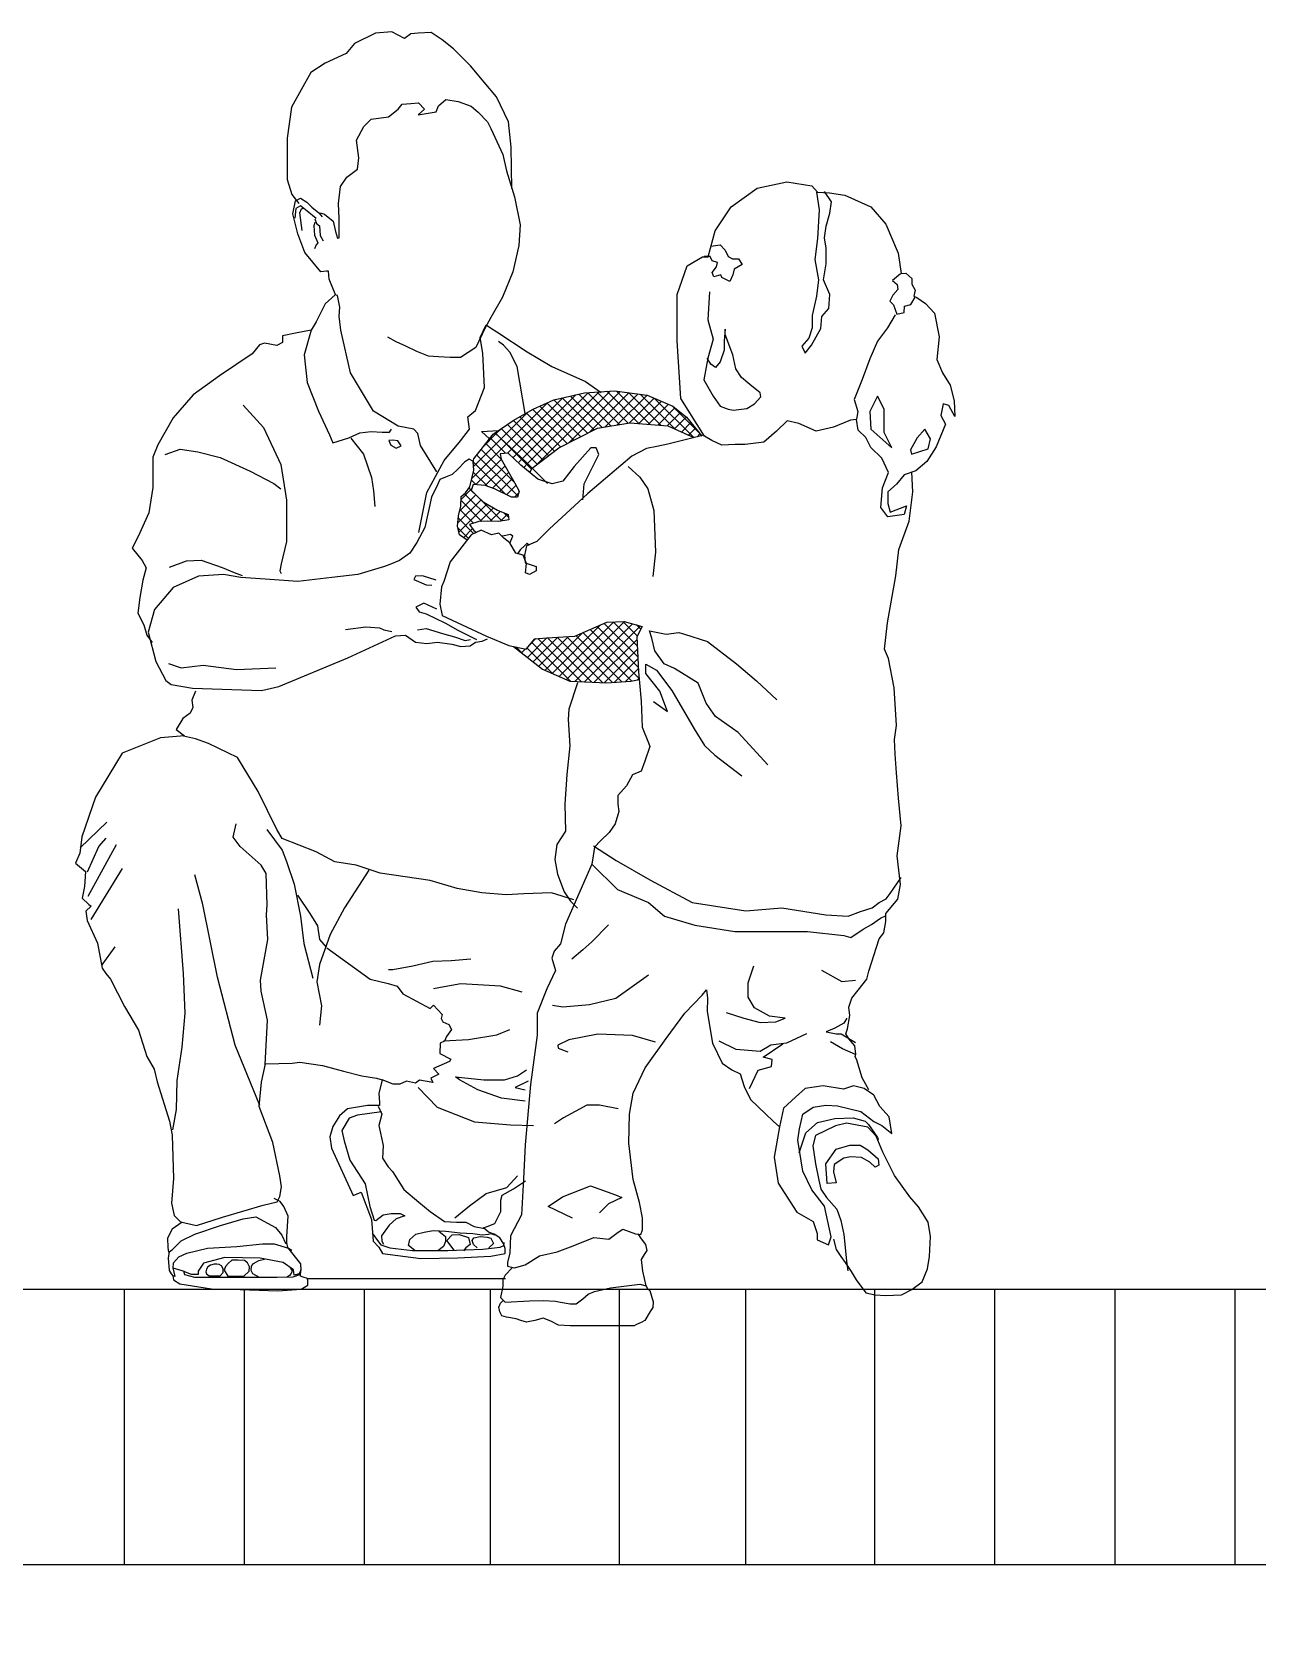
# Model space of a CAD drawing. Header units: millimetres. Extents: x 462666 to 1244237, y 2328025 to 3795663.
# Drawn here: x 1154283 to 1155346, y 2843471 to 2844852 of the extents above; entities that cross this region are included whole.
import ezdxf

# ---------------------------------------------------------------- set-up
doc = ezdxf.new("R2010")
doc.units = ezdxf.units.MM
doc.layers.add('MUR-POH', color=64, linetype='Continuous')
pattern_1 = [(45, (1151627.726, 2843575.6456), (-4.419417, 4.419417), []), (135, (1151627.726, 2843575.6456), (-4.419417, -4.419417), [])]

msp = doc.modelspace()

# ---------------------------------------------------------------- hatches: boundary and pattern name
at = {"layer": 'MUR-POH'}
h = msp.add_hatch(dxfattribs=at)
h.set_pattern_fill('ANSI37', color=252, scale=50, style=0)
h.set_pattern_definition(pattern_1)
h.paths.add_polyline_path([(1154839, 2844527.7), (1154816.8, 2844537.3), (1154788.4, 2844541), (1154762.6, 2844539.1), (1154736, 2844533.2), (1154717.9, 2844524.9), (1154700.6, 2844515.1), (1154684.8, 2844504.4), (1154712.1, 2844478.7), (1154717, 2844473.9), (1154740.2, 2844491.5), (1154773.9, 2844508.6), (1154801.8, 2844513.2), (1154834.8, 2844510.5), (1154857.3, 2844500.4), (1154863.7, 2844502), (1154861.1, 2844505.6), (1154850.8, 2844518.1)])
h = msp.add_hatch(dxfattribs=at)
h.set_pattern_fill('ANSI37', color=252, scale=50, style=0)
h.set_pattern_definition(pattern_1)
h.paths.add_polyline_path([(1154690.4, 2844481.8), (1154689.3, 2844486.4), (1154696.2, 2844487), (1154707.2, 2844476.6), (1154715.1, 2844470.2), (1154717, 2844473.9), (1154712.1, 2844478.7), (1154684.8, 2844504.4), (1154683.3, 2844503.4), (1154666.5, 2844481.9), (1154666, 2844479.6), (1154666.5, 2844472.1), (1154663.2, 2844457.6), (1154659.5, 2844452.5), (1154655.7, 2844449.2), (1154655.3, 2844440.8), (1154653.4, 2844432.4), (1154652.5, 2844423.5), (1154654.3, 2844416), (1154660.8, 2844411.4), (1154664.4, 2844416), (1154668.9, 2844418.2), (1154666.7, 2844419.9), (1154662.7, 2844425.1), (1154670.8, 2844427.5), (1154678.3, 2844428), (1154688.1, 2844427.5), (1154696.8, 2844429.2), (1154696.2, 2844433.8), (1154687, 2844437.3), (1154674.8, 2844444.8), (1154664.4, 2844454.6), (1154666.1, 2844459.8), (1154676.5, 2844458.7), (1154684.6, 2844455.8), (1154699.1, 2844448.8), (1154704.3, 2844448.8), (1154706, 2844454), (1154702, 2844461)])
h = msp.add_hatch(dxfattribs=at)
h.set_pattern_fill('ANSI37', color=252, scale=50, style=0)
h.set_pattern_definition(pattern_1)
h.paths.add_polyline_path([(1154808, 2844327.5), (1154812.5, 2844336.5), (1154796.8, 2844341), (1154781.8, 2844340.2), (1154754, 2844328.2), (1154730, 2844326.7), (1154719.5, 2844326), (1154712, 2844317), (1154700.9, 2844319.2), (1154726, 2844299.6), (1154749.9, 2844289.2), (1154781.9, 2844287.7), (1154802.7, 2844289.2), (1154809.9, 2844290.7), (1154809.4, 2844297.2)])

# ---------------------------------------------------------------- linework, layer by layer
at = {"layer": 'MUR-POH', "color": 252}
for p, q in [((1154325.3, 2844144.7), (1154348.6, 2844167)), ((1154356.6, 2844147.3), (1154331.9, 2844102.4)), ((1154341.6, 2844145.7), (1154347.9, 2844153)), ((1154331.6, 2844123.7), (1154341.6, 2844145.7)), ((1154522.3, 2843771.2), (1154693.9, 2843771.2))]:
    msp.add_line(p, q, dxfattribs=at)
for points in [[(1154699.6, 2844716.4), (1154699, 2844752.3), (1154696.7, 2844774.1), (1154686.1, 2844795.8), (1154675.5, 2844808.7), (1154663.7, 2844822.8), (1154649, 2844837.5), (1154639, 2844845.2), (1154629.6, 2844851.7), (1154618.4, 2844851.1), (1154611.9, 2844850.5), (1154606.6, 2844846.4), (1154595.4, 2844852.2), (1154581.3, 2844851.1), (1154563.1, 2844842.2), (1154556, 2844833.4), (1154537.8, 2844825.2), (1154525.4, 2844817), (1154508.4, 2844787), (1154504.8, 2844759.9), (1154504.8, 2844724.1), (1154508.9, 2844711.1), (1154514.8, 2844703.5)], [(1154533.3, 2844695.2), (1154537.1, 2844694.2), (1154544.6, 2844688), (1154546.7, 2844679.1), (1154548.4, 2844673.3), (1154549.8, 2844673.7), (1154549.8, 2844690.4), (1154549.4, 2844703.4), (1154551.1, 2844718.1), (1154556.6, 2844726.3), (1154565.8, 2844733.1), (1154566.8, 2844743), (1154565, 2844758.4), (1154571.3, 2844770.2), (1154577.7, 2844776.5), (1154592.5, 2844778.4), (1154601, 2844785.3), (1154604.4, 2844789.6), (1154611.9, 2844790.2), (1154618.6, 2844790.8), (1154623.8, 2844785.3), (1154618.3, 2844780.2), (1154633.8, 2844782.9), (1154635.9, 2844788), (1154642.4, 2844793.5), (1154652.9, 2844791.9), (1154664.2, 2844787.8), (1154670.4, 2844782.5), (1154678.3, 2844774.2), (1154681.4, 2844768.4), (1154691.8, 2844745.8), (1154694.8, 2844731.6), (1154701.7, 2844709.3), (1154706.8, 2844684.8), (1154705.6, 2844667.1), (1154700.5, 2844644.1), (1154691.4, 2844622.2), (1154681.3, 2844604.6), (1154676.5, 2844595.5), (1154668.4, 2844578.6), (1154654.9, 2844569.9), (1154646.1, 2844569.9), (1154636, 2844570.5), (1154627.2, 2844570.9), (1154617.1, 2844574.9), (1154607.6, 2844579.6), (1154599.2, 2844583.4), (1154592.1, 2844587.4)], [(1154963.7, 2844713.1), (1154966, 2844698), (1154964.5, 2844673), (1154962.2, 2844654.8), (1154965.3, 2844637.3), (1154963.7, 2844622.9), (1154959.9, 2844606.2), (1154959.9, 2844595.6), (1154956.9, 2844586.5), (1154950.8, 2844579.7), (1154953.9, 2844573.6), (1154959.2, 2844580.5), (1154967.5, 2844594.9), (1154968.3, 2844605.5), (1154974.4, 2844612.3), (1154975.1, 2844624.4), (1154969.8, 2844637.3), (1154972.1, 2844651), (1154972.1, 2844664.6), (1154970.6, 2844673.7), (1154972.1, 2844683.6), (1154975.1, 2844695), (1154976.6, 2844704.8), (1154970.6, 2844713.9)], [(1154547.1, 2844623.6), (1154541.3, 2844637.9), (1154540.6, 2844644.8), (1154539, 2844644.8), (1154534, 2844644), (1154520.1, 2844661), (1154514, 2844677.2), (1154509.7, 2844694.5), (1154512, 2844705.7), (1154516.3, 2844708), (1154521.7, 2844704.5), (1154526.3, 2844700.3), (1154532.1, 2844695.3), (1154535.2, 2844691.8)], [(1154529.8, 2844690.3), (1154522.1, 2844696.8), (1154516.3, 2844701.4), (1154512.4, 2844699.1), (1154511.3, 2844690.6)], [(1154517.8, 2844679.9), (1154515.9, 2844695.2), (1154517.2, 2844698.7), (1154518.9, 2844699.3)], [(1154528.9, 2844686.8), (1154527.8, 2844684.1), (1154528.6, 2844676), (1154531.3, 2844669.2), (1154530, 2844667.6), (1154528.6, 2844664.1)], [(1154528.9, 2844690.1), (1154530.2, 2844686), (1154532.7, 2844683.9), (1154533.5, 2844675.5), (1154535.9, 2844671.1)], [(1154872, 2844666.5), (1154880, 2844667.6), (1154884.3, 2844662.8), (1154887, 2844657.5), (1154890.7, 2844655.3), (1154896, 2844655.3), (1154899.2, 2844650.5), (1154892.3, 2844646.3), (1154891.2, 2844641.5), (1154888.6, 2844635.6), (1154881.6, 2844639.3), (1154880.6, 2844641.5), (1154874.7, 2844639.9), (1154873.1, 2844643.6), (1154876.8, 2844648.4), (1154877.9, 2844652.1), (1154873.1, 2844653.7), (1154871.5, 2844657.5), (1154866.2, 2844657.5)], [(1155036.3, 2844642.5), (1155029.4, 2844636.7), (1155033.6, 2844633), (1155034.2, 2844628.7), (1155029.9, 2844623.9), (1155027.2, 2844618.6), (1155030.4, 2844615.4), (1155033.1, 2844607.4), (1155039.5, 2844609), (1155040, 2844614.3), (1155045.4, 2844615.9), (1155049.1, 2844622.3)], [(1154634.5, 2844470.6), (1154620.3, 2844493.4), (1154618.1, 2844504), (1154614.6, 2844507.6), (1154601, 2844510.4), (1154579.7, 2844523.2), (1154559.8, 2844556.6), (1154551.2, 2844593.6), (1154549.8, 2844605.7), (1154550.5, 2844613.5), (1154548.4, 2844623.5), (1154546.3, 2844624.2), (1154537.7, 2844616.3), (1154529.9, 2844600.7), (1154525.6, 2844593.6), (1154512.1, 2844590.8), (1154500.7, 2844588.6), (1154500.7, 2844582.9), (1154495.8, 2844580.1), (1154485.1, 2844582.2), (1154480.8, 2844580.8), (1154474.4, 2844573), (1154446, 2844553.8), (1154423.2, 2844537.5), (1154406.1, 2844517.6), (1154392.6, 2844494.1), (1154388.3, 2844483.4), (1154388.3, 2844457.1), (1154384.8, 2844435.1), (1154375.5, 2844414.5), (1154370.5, 2844404.5), (1154379.1, 2844393.9), (1154382.6, 2844387.5), (1154379.8, 2844376.8), (1154377.1, 2844361.8), (1154375.3, 2844348.1), (1154380.6, 2844338.1), (1154383, 2844329.1), (1154387.7, 2844322.6)], [(1154870.8, 2844626.8), (1154869.4, 2844602.5), (1154874.1, 2844585.6), (1154869.4, 2844569.4), (1154866, 2844550.5), (1154874.1, 2844536.4), (1154880.2, 2844527.6), (1154887, 2844524.9), (1154891.7, 2844524.2), (1154903.2, 2844525.6), (1154909.9, 2844529.6), (1154915.3, 2844535.7), (1154914.7, 2844539.1), (1154905.9, 2844546.5), (1154898.5, 2844552.6), (1154893.7, 2844560), (1154891, 2844572.1), (1154884.3, 2844589.7), (1154884.3, 2844594.4), (1154883.6, 2844584.3), (1154883.6, 2844576.2), (1154880.2, 2844566.1), (1154876.2, 2844561.3), (1154872.1, 2844564), (1154868.7, 2844569.4)], [(1155031.7, 2844606.9), (1155025.1, 2844595.5), (1155016.5, 2844584), (1155009.8, 2844568.8), (1155003.1, 2844550.7), (1154996.4, 2844533.5), (1154999.3, 2844523), (1154998.3, 2844516.4)], [(1154525.6, 2844593.6), (1154519.5, 2844572.1), (1154522, 2844548.3), (1154532, 2844523.3), (1154541.4, 2844502.7), (1154544.5, 2844495.8), (1154558.3, 2844500.2), (1154567.7, 2844504.5), (1154577.7, 2844505.8), (1154587.1, 2844505.2), (1154593.4, 2844505.2), (1154595.2, 2844507.7)], [(1154672.2, 2844587.2), (1154677.2, 2844598.1), (1154681, 2844595.7), (1154686.5, 2844592.2), (1154712.9, 2844574.8), (1154734.3, 2844561.9), (1154763.4, 2844549.1), (1154777, 2844539.4)], [(1154618.8, 2844418), (1154625.9, 2844452.9), (1154640.9, 2844480.6), (1154655.1, 2844497.7), (1154662.9, 2844507.6), (1154661.5, 2844518.3), (1154667.9, 2844523.9), (1154675.7, 2844543.8), (1154674.3, 2844573.7), (1154672.2, 2844587.2)], [(1154711, 2844521.2), (1154704, 2844561.9), (1154697.8, 2844574.4), (1154692.3, 2844580.6), (1154688, 2844583.7)], [(1154660.9, 2844411.4), (1154654.3, 2844416), (1154652.5, 2844423.5), (1154653.4, 2844432.4), (1154655.3, 2844440.8), (1154655.7, 2844449.2), (1154659.5, 2844452.5), (1154663.2, 2844457.6), (1154666.5, 2844472.1), (1154666, 2844479.6), (1154666.5, 2844481.9), (1154683.3, 2844503.4), (1154700.6, 2844515.1), (1154717.9, 2844524.9), (1154736, 2844533.2), (1154762.6, 2844539.1), (1154788.4, 2844541), (1154816.8, 2844537.3), (1154839, 2844527.7), (1154850.8, 2844518.1), (1154861.1, 2844505.6), (1154864.1, 2844501.5)], [(1154466.6, 2844528.6), (1154484.3, 2844509.2), (1154499.3, 2844477), (1154504.1, 2844446.1), (1154504.1, 2844410.4), (1154499.7, 2844391), (1154498.4, 2844384.8), (1154499.7, 2844382.6)], [(1154680.2, 2844499.4), (1154673.3, 2844505.7), (1154688.1, 2844506.6)], [(1154715.1, 2844470.2), (1154717, 2844473.9), (1154740.2, 2844491.5), (1154773.9, 2844508.6), (1154801.8, 2844513.2), (1154834.8, 2844510.5), (1154857.3, 2844500.4)], [(1154559.9, 2844499.8), (1154571, 2844485.9), (1154577.8, 2844465.8), (1154579.7, 2844454.1), (1154580.9, 2844440.5)], [(1154866, 2844502.6), (1154834.8, 2844494.7), (1154825.3, 2844492.6), (1154816.3, 2844491), (1154803.6, 2844484.2), (1154765.5, 2844451.9), (1154750.2, 2844437.6), (1154732.2, 2844421.3), (1154721.1, 2844410.2), (1154712.1, 2844406.5), (1154710.5, 2844398.5), (1154711, 2844391.7), (1154720.5, 2844388.5), (1154720.5, 2844384.8), (1154714.7, 2844381.6), (1154711.5, 2844383.2), (1154712.1, 2844391.1), (1154709.4, 2844398.5), (1154703.1, 2844400.1), (1154697.8, 2844409.1), (1154692.5, 2844413.3), (1154688.3, 2844417.6), (1154681.9, 2844416), (1154672.9, 2844420.2), (1154664.4, 2844416), (1154646, 2844392.7), (1154640.7, 2844375.5), (1154638.5, 2844371), (1154637, 2844356), (1154639.2, 2844346.2), (1154656.5, 2844338), (1154677.5, 2844328.2), (1154697, 2844320), (1154712, 2844317), (1154719.5, 2844326), (1154730, 2844326.7), (1154754, 2844328.2), (1154781.8, 2844340.2), (1154796.8, 2844341), (1154812.5, 2844336.5), (1154808, 2844327.5), (1154809.4, 2844297.2), (1154811.5, 2844271.7), (1154812.6, 2844249.4), (1154817.9, 2844235.6), (1154819, 2844232.4), (1154814.7, 2844219.7), (1154811.5, 2844211.2), (1154804.1, 2844208), (1154798.8, 2844198.4), (1154791.3, 2844189.9), (1154791.3, 2844182.5), (1154792.4, 2844176.1), (1154789.2, 2844165.5), (1154783.9, 2844158), (1154776.4, 2844150.6), (1154771.1, 2844145.3), (1154770.1, 2844137.8), (1154769, 2844130.4), (1154745.9, 2844078.4), (1154741.6, 2844061.5), (1154736.3, 2844055.1), (1154734.2, 2844048.8), (1154737.4, 2844038.2), (1154730, 2844022.3), (1154721.5, 2844001.2), (1154721.5, 2843982.1), (1154715.7, 2843939.3), (1154711.1, 2843887.2), (1154709.7, 2843857.5), (1154707.8, 2843826.5), (1154698.5, 2843808.1), (1154697.9, 2843793.5), (1154695.9, 2843785), (1154695.9, 2843781.7), (1154701.8, 2843780.4), (1154711.1, 2843783), (1154723.6, 2843790.9), (1154738.8, 2843794.2), (1154752.7, 2843799.5), (1154770.5, 2843806.7), (1154783.7, 2843805.4), (1154791.6, 2843811.4), (1154795.6, 2843814), (1154806.8, 2843810), (1154811.4, 2843809.4), (1154812.7, 2843813.3), (1154812.7, 2843823.9), (1154810.1, 2843837.1), (1154804.8, 2843856.9), (1154800.8, 2843888.5), (1154801.5, 2843913.6), (1154804.6, 2843931.9), (1154815, 2843953.8), (1154833.3, 2843979.3), (1154849.4, 2844001.2), (1154864.6, 2844016.8), (1154868.2, 2844021.5), (1154869.2, 2844014.2), (1154868.7, 2844002.7), (1154873.4, 2843975.1), (1154881.7, 2843958), (1154890.1, 2843952.2), (1154897.4, 2843948.6), (1154901, 2843937.7), (1154906.3, 2843926.3), (1154919.3, 2843914), (1154926.1, 2843907.5), (1154931.5, 2843902.7), (1154926.9, 2843876.5), (1154930.3, 2843853.8), (1154946.7, 2843828.7), (1154960.7, 2843820.6), (1154964.2, 2843810.1), (1154964.2, 2843804.8), (1154974.1, 2843800.2), (1154976.4, 2843807.2), (1154970.6, 2843834), (1154959.5, 2843847.9), (1154951.9, 2843864.3), (1154947.3, 2843891.1), (1154949, 2843901), (1154951.9, 2843913.8), (1154960.7, 2843919.6), (1154971.8, 2843921.4), (1154981.7, 2843920.8), (1155002.1, 2843916.1), (1155013.2, 2843907.4), (1155020.2, 2843903.9), (1155028.9, 2843896.9), (1155026.6, 2843911.4), (1155018.4, 2843920.2), (1155013.2, 2843930.1), (1155005, 2843935.9), (1154995.7, 2843938.2), (1154986.9, 2843935.3), (1154969.4, 2843938.2), (1154953.7, 2843935.9), (1154945.5, 2843928.3), (1154935, 2843919), (1154931.5, 2843902.7)], [(1154684.8, 2844504.4), (1154712.1, 2844478.7), (1154730.3, 2844460.6)], [(1154666.7, 2844479.4), (1154662.5, 2844481.7), (1154658.8, 2844479.4), (1154652.8, 2844472.9), (1154647.7, 2844468.3), (1154642.1, 2844466), (1154637, 2844464.1), (1154635.2, 2844459.5), (1154630, 2844448.8), (1154624, 2844422.4), (1154617.1, 2844409.4), (1154611, 2844400.2), (1154602.2, 2844393.7), (1154593.9, 2844390.4), (1154589.2, 2844388.6), (1154566, 2844381.6), (1154543.6, 2844379), (1154514, 2844375.7), (1154485.7, 2844377.7), (1154464.7, 2844379), (1154449.5, 2844381.6), (1154427.8, 2844380.3), (1154406.1, 2844370.5), (1154389.7, 2844351.4), (1154384.4, 2844331.7), (1154391, 2844306.1), (1154399.5, 2844289.6), (1154404.1, 2844286.4), (1154422.6, 2844283.1), (1154482.4, 2844281.1), (1154497.5, 2844284.4), (1154557.4, 2844309.3), (1154598.8, 2844328.4), (1154607.4, 2844329.1), (1154615.9, 2844323.1), (1154625.8, 2844321.8), (1154635, 2844323.1), (1154647.5, 2844321.2), (1154655.4, 2844319.2), (1154663.3, 2844319.9), (1154667.9, 2844323.1), (1154673.8, 2844323.8), (1154678.4, 2844325.8)], [(1154399, 2844485.8), (1154411.9, 2844490.3), (1154427.3, 2844488), (1154446.7, 2844483.2), (1154472.8, 2844471.3), (1154493.1, 2844460.7), (1154499.3, 2844455.8)], [(1154761, 2844446.5), (1154762.2, 2844460.4), (1154774.9, 2844485.8), (1154772.6, 2844491.6), (1154767.9, 2844491.6), (1154753.5, 2844475.4), (1154743.6, 2844462.7), (1154734.4, 2844460.4), (1154722.2, 2844464.4), (1154707.2, 2844476.6), (1154696.2, 2844487), (1154689.3, 2844486.4), (1154690.4, 2844481.8), (1154702, 2844461), (1154706, 2844454), (1154704.3, 2844448.8), (1154699.1, 2844448.8), (1154684.6, 2844455.8), (1154676.5, 2844458.7), (1154666.1, 2844459.8), (1154664.4, 2844454.6), (1154674.8, 2844444.8), (1154687, 2844437.3), (1154696.2, 2844433.8), (1154696.8, 2844429.2), (1154688.1, 2844427.5), (1154678.3, 2844428), (1154670.8, 2844427.5), (1154662.7, 2844425.1), (1154666.7, 2844419.9), (1154668.9, 2844418.2)], [(1154800.3, 2844475.3), (1154810.5, 2844466), (1154817.5, 2844455.8), (1154822.6, 2844437.2), (1154824, 2844400.9), (1154821.7, 2844380)], [(1155009, 2843934.9), (1155003.3, 2843945.3), (1154998.6, 2843960.6), (1154997.1, 2843963.8), (1154997.8, 2843965.7), (1154996.7, 2843972.9), (1154992, 2843978.7), (1154989.1, 2843983.4), (1154990.6, 2843987.8), (1154992.4, 2843999.1), (1154991.5, 2844006.4), (1154994.2, 2844014.2), (1154999.7, 2844021.1), (1155007.1, 2844030.7), (1155008.9, 2844037.6), (1155017.8, 2844065.6), (1155021.9, 2844070.8), (1155023.6, 2844080.7), (1155023.6, 2844087.6), (1155034, 2844100.2), (1155036.3, 2844112.9), (1155033.4, 2844137.7), (1155036.9, 2844163.6), (1155034.6, 2844187.8), (1155032.9, 2844209.7), (1155031.7, 2844225.8), (1155031.1, 2844238.5), (1155032.9, 2844250.6), (1155030.8, 2844283.4), (1155025.9, 2844308.7), (1155022.6, 2844316.8), (1155025.1, 2844339.7), (1155032.4, 2844380.5), (1155034.9, 2844403.4), (1155043.9, 2844427.9), (1155047.1, 2844453.2), (1155046.1, 2844470.3)], [(1154697.9, 2844408.7), (1154700.4, 2844415), (1154698.4, 2844416.4), (1154691.3, 2844415), (1154690.9, 2844415)], [(1154714.4, 2844406.7), (1154712.7, 2844408.7), (1154710.7, 2844406.7), (1154706.7, 2844403), (1154704.4, 2844399.6)], [(1154402.7, 2844388.1), (1154417.4, 2844393.6), (1154430.3, 2844394), (1154448.4, 2844387.7), (1154458.9, 2844383.5), (1154465.8, 2844380.8)], [(1154633.8, 2844376.7), (1154622.1, 2844380.6), (1154616, 2844380.3), (1154614.6, 2844377.4), (1154625.3, 2844372.8), (1154630.3, 2844372.4)], [(1154634.5, 2844351.5), (1154623.2, 2844356.8), (1154616.4, 2844353.3), (1154619.2, 2844349.4), (1154625.3, 2844347.6)], [(1154625.3, 2844347.6), (1154642, 2844339.4), (1154652.6, 2844333.4), (1154660.1, 2844329.5), (1154669, 2844325.2)], [(1154555.3, 2844334.1), (1154572.9, 2844336.4), (1154584.9, 2844335.5), (1154588.6, 2844333.6), (1154595.5, 2844332.2)], [(1154617.8, 2844333.7), (1154625.3, 2844334.8), (1154639.5, 2844330.5), (1154649.8, 2844327.7), (1154659, 2844324.5), (1154663.7, 2844325.2)], [(1154921.3, 2844216.5), (1154895.6, 2844244.6), (1154876, 2844258.6), (1154868, 2844270.2), (1154861, 2844287.5), (1154840.4, 2844300.1), (1154831.6, 2844304.3), (1154823.6, 2844315.6), (1154820.8, 2844326.3), (1154818.9, 2844332.8), (1154833.4, 2844330), (1154844.2, 2844331.4), (1154849.3, 2844330), (1154869, 2844323.5), (1154894.2, 2844304.3), (1154911.5, 2844289.4), (1154929.3, 2844273)], [(1154700.9, 2844319.2), (1154726, 2844299.6), (1154749.9, 2844289.2), (1154781.9, 2844287.7), (1154802.7, 2844289.2), (1154809.9, 2844290.7)], [(1154401.8, 2844304.5), (1154412.9, 2844300.8), (1154432.1, 2844303), (1154461, 2844299.4), (1154495, 2844300.8)], [(1154822.2, 2844271.6), (1154834.4, 2844262.8), (1154827.8, 2844280.5), (1154815.7, 2844295.9), (1154815.7, 2844303.9), (1154825, 2844298.7), (1154838.1, 2844281), (1154857.7, 2844247.8), (1154866.6, 2844233.3), (1154875.5, 2844224.9), (1154898.9, 2844207.2)], [(1154756.4, 2844287.7), (1154749, 2844265), (1154748.4, 2844255.9), (1154749.7, 2844233.2), (1154747.2, 2844208.1), (1154745.4, 2844182.4), (1154746, 2844159.1), (1154738.6, 2844147.5), (1154736.8, 2844134.6), (1154739.2, 2844121.8), (1154744.8, 2844106.5), (1154750.3, 2844098.5), (1154756.4, 2844092.4)], [(1154425.3, 2844280.5), (1154422.2, 2844272.6), (1154423, 2844266.3), (1154420.6, 2844261.5), (1154414.2, 2844256.7), (1154408.7, 2844247.2), (1154415.8, 2844241.7), (1154395.1, 2844240.1), (1154361.8, 2844226.6), (1154338.7, 2844188.5), (1154326.8, 2844154.3), (1154325.2, 2844140.1), (1154321.3, 2844131.3), (1154330, 2844124.2), (1154329, 2844111.1), (1154327.2, 2844100.9), (1154332.9, 2844095.5), (1154334.8, 2844094), (1154330.4, 2844089.6), (1154331.5, 2844081.7), (1154340.4, 2844062), (1154344.5, 2844040.4), (1154347.5, 2844035.5), (1154351.5, 2844030.6), (1154363.7, 2844007), (1154375.8, 2843986.4), (1154383.2, 2843963.8), (1154389.4, 2843952.6), (1154392.1, 2843941.7), (1154402.9, 2843907.5), (1154405.1, 2843895.3), (1154406.2, 2843857.9), (1154404.6, 2843836.4), (1154406.8, 2843825.9), (1154412.3, 2843820.4), (1154426.1, 2843817.1), (1154448.7, 2843824.2), (1154484, 2843834.7), (1154496.2, 2843837.5), (1154498.4, 2843842.4), (1154500, 2843850.7), (1154498.4, 2843860.1), (1154492.3, 2843889.1), (1154480.4, 2843920.4), (1154482.5, 2843941.3), (1154486, 2843957.3), (1154509, 2843958), (1154515.9, 2843958.7), (1154535.4, 2843955.9), (1154553.5, 2843951), (1154569.6, 2843946.9), (1154582.1, 2843944.8), (1154587, 2843943.4), (1154584.2, 2843931.6), (1154584.9, 2843923.9), (1154584.9, 2843921.1), (1154574.4, 2843921.1), (1154557, 2843918.3), (1154550.1, 2843912.1), (1154544.5, 2843903), (1154541.7, 2843894), (1154543.1, 2843884.3), (1154561.9, 2843843.2), (1154568.9, 2843846), (1154577.9, 2843822.3), (1154579.3, 2843803.6), (1154584.3, 2843798.4), (1154587.3, 2843792.8), (1154620.7, 2843788.5), (1154652.8, 2843789.1), (1154681.2, 2843790.4), (1154693.6, 2843792.8), (1154693.6, 2843797.1), (1154692.3, 2843801.5), (1154689.2, 2843806.4), (1154684.3, 2843809.5), (1154679.4, 2843811.3), (1154675, 2843815), (1154678.1, 2843816.3), (1154684.9, 2843818.7), (1154689.9, 2843829.2), (1154689.9, 2843839.1), (1154691.1, 2843843.4), (1154701, 2843849), (1154711.5, 2843855.8)], [(1154753.3, 2844099.4), (1154733.9, 2844105.6), (1154709.9, 2844104.8), (1154694.5, 2844104), (1154673.6, 2844105.6), (1154652, 2844109.4), (1154628.8, 2844116.4), (1154585.4, 2844122.6), (1154564.6, 2844129.5), (1154546, 2844132.6), (1154529.8, 2844141.1), (1154500.4, 2844152.7), (1154495.7, 2844160.4), (1154479.5, 2844193.6), (1154461.7, 2844223), (1154436.7, 2844235), (1154425.3, 2844239.1), (1154415, 2844241.4)], [(1154485.6, 2843956.7), (1154487.7, 2843995.2), (1154482.3, 2844020.3), (1154481.8, 2844029.9), (1154488.1, 2844065.1), (1154486.9, 2844086.4), (1154487.3, 2844095.2), (1154486.6, 2844122.3), (1154482.1, 2844129.7), (1154463.9, 2844145.7), (1154458, 2844153.8), (1154460.6, 2844165.3)], [(1154487.2, 2844160.4), (1154500.4, 2844142.6), (1154504.1, 2844132.8), (1154510.7, 2844113.1), (1154516.3, 2844085.4), (1154519.1, 2844061.6), (1154527.1, 2844031.6)], [(1154770.2, 2844146.3), (1154789.9, 2844133.7), (1154819.2, 2844117), (1154855.7, 2844097.3), (1154902.4, 2844090.1), (1154933.5, 2844092.5), (1154971.8, 2844086.5), (1154991, 2844085.3), (1155001.7, 2844089.5), (1155011.9, 2844092.5), (1155017.9, 2844097.3), (1155023.9, 2844100.3), (1155027.5, 2844105), (1155037.1, 2844118.8)], [(1154334.9, 2844082.4), (1154361.9, 2844126.7)], [(1154481.1, 2843921.2), (1154459.8, 2843973.5), (1154444.5, 2844032.6), (1154431.6, 2844095.6), (1154424.7, 2844121.3)], [(1154575.5, 2844125.3), (1154554.6, 2844092.7), (1154542.1, 2844069.4), (1154532.9, 2844043.5), (1154530.4, 2844028.5), (1154534.5, 2844007.6), (1154532.9, 2843990.9)], [(1154769, 2844130.4), (1154791.1, 2844108.6), (1154818, 2844097.3), (1154831.8, 2844085.3), (1154858.1, 2844077.5), (1154892.8, 2844072.2), (1154955.7, 2844072.2), (1154987.4, 2844068.6), (1154993.4, 2844066.8), (1155004.1, 2844074), (1155011.3, 2844078.1), (1155019.1, 2844083.5), (1155023.9, 2844085.9)], [(1154410.2, 2844091.8), (1154414.5, 2844035.5), (1154416.1, 2844001.2), (1154413.4, 2843971.7), (1154409.2, 2843942.9), (1154408.7, 2843917.7), (1154405.4, 2843900.1)], [(1154513.7, 2844103.6), (1154524.5, 2844087.7), (1154531.2, 2844076.9), (1154532.9, 2844065.2), (1154538.7, 2844058.5)], [(1154783.4, 2844077.8), (1154768.8, 2844063.2), (1154761.2, 2844056.3), (1154751.5, 2844048)], [(1154344.3, 2844043.1), (1154355.6, 2844058.8)], [(1154539.3, 2844057.8), (1154576.8, 2844030.6), (1154592.3, 2844026.9), (1154600.2, 2844024.6), (1154604.9, 2844018), (1154628.8, 2844005.4), (1154631.6, 2844008.2), (1154639.1, 2844000.2), (1154638.2, 2843996.5), (1154639.6, 2843993.6), (1154644.8, 2843991.3), (1154647.1, 2843987.1), (1154642.9, 2843981), (1154641.2, 2843977.1), (1154637.3, 2843975.1), (1154637, 2843966.3), (1154646.5, 2843961.4), (1154645.5, 2843959.4), (1154631.7, 2843953.2), (1154636.3, 2843948.2), (1154629.4, 2843945), (1154631.1, 2843941), (1154619.6, 2843943), (1154616, 2843940.4), (1154608.1, 2843942.3), (1154602.5, 2843939.7), (1154596.6, 2843939.7), (1154587, 2843943.4)], [(1154664, 2844048), (1154646.8, 2844046.7), (1154630.9, 2844046), (1154613.7, 2844042), (1154596.5, 2844038.7), (1154592.5, 2844038.7)], [(1154885.3, 2844001.7), (1154900.7, 2843996.8), (1154914.8, 2843993.1), (1154928.4, 2843993.7), (1154936.4, 2843996.8), (1154922.8, 2843998.6), (1154909.9, 2844006), (1154904.4, 2844015.2), (1154904.4, 2844027.5), (1154909.3, 2844042.2)], [(1154967.8, 2844038.6), (1154985.6, 2844028.7), (1154997.3, 2844030)], [(1154708.4, 2844019.5), (1154689.8, 2844024.8), (1154655.4, 2844026.8), (1154640.8, 2844024.2), (1154631.6, 2844022.2)], [(1154818.1, 2844034.1), (1154789.6, 2844014), (1154766.7, 2844008.4), (1154743.8, 2844006.4), (1154734.8, 2844007.8)], [(1154989.9, 2843996.8), (1154987.4, 2843992.5), (1154979.4, 2843988.2), (1154972.1, 2843985.1), (1154980.7, 2843983.2), (1154985, 2843983.2), (1154997.3, 2843975.9)], [(1154640.2, 2843977.2), (1154662, 2843978.5), (1154686.5, 2843982.5), (1154697.8, 2843987.1)], [(1154824, 2843976.2), (1154804, 2843982), (1154774.1, 2843983), (1154749, 2843978.2), (1154739.4, 2843973.4), (1154739.7, 2843971), (1154748, 2843967.6)], [(1154954.8, 2843983.2), (1154937.6, 2843975.3), (1154924.1, 2843973.4), (1154914.8, 2843967.9), (1154893.9, 2843969.7), (1154879.2, 2843977.1)], [(1154905.6, 2843935.9), (1154913, 2843951.9), (1154924.7, 2843955), (1154925.3, 2843961.1), (1154917.3, 2843963), (1154934.5, 2843974.6)], [(1154997.3, 2843965.4), (1154986.2, 2843970.3), (1154975.8, 2843976.5)], [(1154711, 2843925), (1154690.5, 2843927.6), (1154670, 2843934.9), (1154654.1, 2843943.5), (1154650.8, 2843946.1), (1154675.3, 2843943.5), (1154693.1, 2843943.5), (1154704.4, 2843946.8), (1154712.3, 2843952.1)], [(1154713.7, 2843942.2), (1154702.4, 2843936.9), (1154711, 2843934.9)], [(1154618.3, 2843936.9), (1154634.9, 2843919.7), (1154667.3, 2843907.1), (1154698.4, 2843904.5), (1154718.3, 2843903.8)], [(1154586.5, 2843915.6), (1154565.8, 2843912.7), (1154558.5, 2843910.1), (1154552.2, 2843899.4), (1154554.1, 2843890.6), (1154559.2, 2843873.7), (1154572.5, 2843853.1), (1154576.5, 2843833.6), (1154580.2, 2843821.8), (1154581.7, 2843821.5), (1154587.9, 2843826.3), (1154594.9, 2843827.4), (1154602.6, 2843827.4), (1154606.7, 2843825.5), (1154599.3, 2843823), (1154593.1, 2843817.4), (1154586.5, 2843808.2), (1154586.8, 2843803.5), (1154588.3, 2843800.9)], [(1154583.6, 2843920.5), (1154586.7, 2843913.7), (1154584.3, 2843903.9), (1154588, 2843886.6), (1154587.3, 2843875.5), (1154592.3, 2843868.1), (1154596, 2843863.8), (1154605.9, 2843848.3), (1154618.8, 2843837.2), (1154628.7, 2843829.2), (1154641.1, 2843820.6), (1154651.6, 2843820), (1154659.6, 2843820), (1154667, 2843816.3), (1154675.7, 2843814.4)], [(1154791.7, 2843918.4), (1154775.4, 2843921.5), (1154764.4, 2843921.5), (1154744.2, 2843910.6), (1154736.4, 2843905.2)], [(1154948.5, 2843880.2), (1154954.4, 2843897.5), (1154964.5, 2843906.4), (1154979.4, 2843910), (1154995.5, 2843910.6), (1155005.7, 2843907.6), (1155008.6, 2843904.6), (1155016.4, 2843893.3), (1155017, 2843891.5)], [(1154978.2, 2843805.2), (1154980.6, 2843796.3), (1154984.8, 2843790.3), (1154988.4, 2843785), (1154993.7, 2843777.2), (1154997.9, 2843770.1), (1155006.3, 2843758.8), (1155014.6, 2843757), (1155023.5, 2843756.4), (1155037.2, 2843757), (1155046.2, 2843761.7), (1155055.1, 2843768.3), (1155059.9, 2843779.6), (1155061.7, 2843790.3), (1155062.3, 2843807.6), (1155060.5, 2843820.1), (1155052.1, 2843833.2), (1155044.4, 2843842.1), (1155037.8, 2843851.1), (1155031.3, 2843860.6), (1155021.2, 2843880.8), (1155015.2, 2843894.5), (1155008, 2843902.3), (1154989.6, 2843905.8), (1154980, 2843903.5), (1154962.8, 2843895.1), (1154960.4, 2843886.2), (1154962.8, 2843870.7), (1154965.7, 2843856.4), (1154967.5, 2843848.7), (1154972.3, 2843841.5), (1154981.2, 2843831.4), (1154984.8, 2843821.3), (1154987.2, 2843809.4), (1154988.4, 2843798.1), (1154989.6, 2843786.2), (1154990.8, 2843777.8)], [(1154650.1, 2843823.8), (1154662.7, 2843834.3), (1154677.2, 2843844.9), (1154695.1, 2843850.2), (1154704.4, 2843860.1)], [(1154752, 2843823.4), (1154730.9, 2843833.5), (1154743.4, 2843842.1), (1154767.6, 2843851.4), (1154789.4, 2843843.7), (1154794.8, 2843841.3), (1154783.2, 2843835.9), (1154775.4, 2843828.1)], [(1154413.7, 2843819.9), (1154405, 2843813.9), (1154401, 2843806.1), (1154401.3, 2843798.1), (1154402, 2843794.1), (1154405, 2843796.1), (1154413, 2843803.8), (1154424.8, 2843809.5), (1154447, 2843817.2), (1154466.5, 2843822.9), (1154477.6, 2843824.6), (1154494.7, 2843815.5), (1154500.1, 2843808.8), (1154503.4, 2843801.8), (1154504.4, 2843801.4), (1154504.4, 2843807.5), (1154505.5, 2843825.3), (1154501.8, 2843833.7), (1154498.7, 2843838), (1154493.4, 2843840.4)], [(1154504.1, 2843802.1), (1154505.1, 2843798.1), (1154516.2, 2843784), (1154516.5, 2843778.3), (1154515.2, 2843775.3), (1154510.8, 2843773.9), (1154510.2, 2843778.6), (1154501.4, 2843785), (1154481.3, 2843788.7), (1154450.7, 2843789.4), (1154432.2, 2843784.3), (1154427.5, 2843777.6), (1154427.5, 2843774.6), (1154421.8, 2843774.6), (1154413.7, 2843777.9), (1154406, 2843780), (1154406.3, 2843784.7), (1154411, 2843790), (1154417.8, 2843793), (1154435.6, 2843797.4), (1154461.1, 2843798.8), (1154483.3, 2843801.1), (1154493.4, 2843801.1), (1154505.8, 2843797.4), (1154508.8, 2843795.7)], [(1154578.4, 2843810.4), (1154583.1, 2843804.2), (1154586.1, 2843800.2), (1154593.8, 2843797.6), (1154613.3, 2843795.4), (1154643.9, 2843795.4), (1154674.4, 2843796.5), (1154689.5, 2843798.3), (1154692.5, 2843799.8), (1154692.8, 2843802.4)], [(1154615.5, 2843795.4), (1154610, 2843799.8), (1154611.1, 2843804.9), (1154616.3, 2843809.7), (1154623.6, 2843811.2), (1154631.4, 2843812.7), (1154642.4, 2843812.3), (1154654.6, 2843810.8), (1154665.6, 2843810.1), (1154673.7, 2843809), (1154679.2, 2843809.7), (1154681.4, 2843810.1), (1154684.7, 2843809)], [(1154636.1, 2843812.3), (1154642, 2843807.5), (1154642, 2843803.1), (1154640.2, 2843799), (1154635.4, 2843795)], [(1154649.4, 2843795.7), (1154643.1, 2843804.2), (1154647.9, 2843809), (1154653.8, 2843809.3), (1154661.9, 2843806.8), (1154663.4, 2843800.5), (1154659.7, 2843797.6), (1154657.5, 2843795)], [(1154669.6, 2843797.6), (1154666.3, 2843800.5), (1154665.2, 2843804.2), (1154666.7, 2843806.4), (1154672.2, 2843807.5), (1154678.1, 2843807.1), (1154681.4, 2843806), (1154683.6, 2843801.6), (1154679.6, 2843797.6)], [(1154816.1, 2843764.8), (1154813.2, 2843777.4), (1154811.9, 2843787.5), (1154814.4, 2843792.1), (1154816.9, 2843795.5), (1154815.7, 2843800.5), (1154811.9, 2843805.6), (1154809, 2843809.8)], [(1154402.4, 2843794.2), (1154401.6, 2843788.8), (1154402.6, 2843778.2), (1154404.1, 2843775.3), (1154405.7, 2843773.6)], [(1154480.8, 2843771.9), (1154475, 2843775.2), (1154473.5, 2843778.1), (1154473.9, 2843781.7), (1154475.6, 2843784.1), (1154478.2, 2843785.7), (1154480.3, 2843786.8), (1154485.1, 2843787.8)], [(1154405.7, 2843780.3), (1154407.3, 2843772.9), (1154405.7, 2843773.6), (1154406.3, 2843769.9), (1154411.7, 2843766.5), (1154439.3, 2843762.2), (1154464.1, 2843761.5), (1154496.7, 2843760.5), (1154516.9, 2843761.8), (1154522.6, 2843765.5), (1154522.6, 2843769.2), (1154522.3, 2843771.2), (1154518.6, 2843772.2), (1154516.2, 2843773.2), (1154516.5, 2843778.6)], [(1154515.5, 2843774.2), (1154509.8, 2843772.2), (1154496, 2843771.9), (1154424.8, 2843771.9), (1154416.1, 2843774.2), (1154415.1, 2843777.4)], [(1154507, 2843780.9), (1154509.1, 2843777.9), (1154508.2, 2843775.6), (1154506.8, 2843773.8), (1154504.2, 2843772.1)], [(1154699.7, 2843780.4), (1154693.8, 2843774.1), (1154691.7, 2843769.9), (1154691.7, 2843764.4), (1154689.6, 2843754.7), (1154693.8, 2843750.5), (1154714.8, 2843751.8), (1154726.6, 2843752.2), (1154737.5, 2843751.4), (1154741.7, 2843750.5), (1154750.1, 2843749.3), (1154755.2, 2843749.3), (1154761, 2843753.5), (1154765.7, 2843757.7), (1154771.1, 2843759.8), (1154781.2, 2843762.3), (1154785, 2843763.1), (1154810.6, 2843766.1), (1154816.1, 2843764.8), (1154816.9, 2843762.7), (1154819.1, 2843760.6), (1154822, 2843751), (1154821.6, 2843745.9), (1154819.5, 2843742.6), (1154814.8, 2843734.6), (1154811.5, 2843732.9), (1154807.7, 2843731.2), (1154805.6, 2843730), (1154750.1, 2843730), (1154740, 2843730.8), (1154733.3, 2843734.2), (1154726.6, 2843736.7), (1154719.4, 2843734.6), (1154712.3, 2843733.3), (1154707.2, 2843734.6), (1154703.4, 2843736.3), (1154695, 2843737.5), (1154690.8, 2843738.8), (1154689.1, 2843742.1), (1154688.3, 2843746.3), (1154689.6, 2843749.7), (1154691.7, 2843751.8)], [(1155410.4, 2843761.5), (1153221.4, 2843761.5)], [(1154363.4, 2843761.5), (1154363.4, 2843523.1)], [(1154467.5, 2843761.5), (1154467.5, 2843523.1)], [(1154571.6, 2843761.5), (1154571.6, 2843523.1)], [(1154680.8, 2843761.5), (1154680.8, 2843523.1)], [(1154792.7, 2843761.5), (1154792.7, 2843523.1)], [(1154902, 2843761.5), (1154902, 2843523.1)], [(1155013.9, 2843761.5), (1155013.9, 2843523.1)], [(1155118, 2843761.5), (1155118, 2843523.1)], [(1155222.1, 2843761.5), (1155222.1, 2843523.1)], [(1155326.1, 2843761.5), (1155326.1, 2843523.1)]]:
    msp.add_lwpolyline(points, dxfattribs=at)
for points in [[(1154866.6, 2844501.6), (1154845.9, 2844534.4), (1154842.9, 2844584.3), (1154842.9, 2844624.4), (1154851.4, 2844649.3), (1154864.8, 2844657.2), (1154869.7, 2844657.2), (1154875.7, 2844679.7), (1154889.7, 2844700.4), (1154912.2, 2844716.8), (1154937.8, 2844722.3), (1154959.7, 2844718.6), (1154964.6, 2844713.1), (1154974.9, 2844712.5), (1154988.3, 2844710.7), (1155010.8, 2844700.4), (1155023.7, 2844685.6), (1155034.3, 2844660.3), (1155037.1, 2844642.6), (1155041, 2844643.1), (1155046.2, 2844638.3), (1155046.2, 2844633.5), (1155049.1, 2844628.2), (1155048.1, 2844623), (1155050.5, 2844622), (1155058.2, 2844616.8), (1155065.8, 2844608.2), (1155070, 2844587.7), (1155068, 2844568.1), (1155072.8, 2844556.6), (1155079.5, 2844545.8), (1155082.9, 2844532.3), (1155083.6, 2844518.8), (1155078.2, 2844528.3), (1155073.4, 2844529.6), (1155071.4, 2844519.5), (1155075.5, 2844512.1), (1155067.3, 2844492.5), (1155059.2, 2844479.7), (1155049.8, 2844471.6), (1155039.6, 2844468.2), (1155032.9, 2844460.1), (1155025.5, 2844453.3), (1155025.5, 2844443.2), (1155027.5, 2844435.8), (1155041.7, 2844441.2), (1155039.6, 2844433.8), (1155025.5, 2844431.7), (1155019.4, 2844439.8), (1155020.7, 2844456.7), (1155026.1, 2844470.2), (1155020.1, 2844482.4), (1155010.6, 2844491.8), (1155006.5, 2844500.6), (1154999.8, 2844506.7), (1154998.4, 2844516.1), (1154993, 2844515.4), (1154978.2, 2844509.4), (1154963.3, 2844506), (1154948.4, 2844512.7), (1154938.3, 2844514.8), (1154928.9, 2844506), (1154918, 2844496.5), (1154901.8, 2844494.5), (1154893, 2844494.5), (1154881.6, 2844493.8), (1154872.8, 2844497.9)], [(1155016.5, 2844536.4), (1155009.8, 2844523), (1155010.7, 2844507.8), (1155028.9, 2844491.6), (1155022.2, 2844504.9), (1155022.2, 2844519.2), (1155022.2, 2844524.9)], [(1155057.5, 2844507.8), (1155050.8, 2844500.2), (1155045.1, 2844489.7), (1155046, 2844485.9), (1155060.4, 2844490.6), (1155062.3, 2844499.2)], [(1154603.5, 2844493.3), (1154600.7, 2844497.6), (1154596.4, 2844498.2), (1154593, 2844497.9), (1154594.5, 2844493.9), (1154599.2, 2844491.1)], [(1154980.6, 2843854), (1154972.9, 2843853.4), (1154971.7, 2843870.7), (1154980.6, 2843883.2), (1154992.6, 2843886.8), (1155001.5, 2843886.8), (1155008, 2843882.6), (1155017, 2843874.9), (1155017.6, 2843869.5), (1155014.6, 2843867.7), (1155009.8, 2843871.9), (1155002.7, 2843876.1), (1154993.1, 2843876.7), (1154987.2, 2843875.5), (1154978.8, 2843870.1), (1154978.2, 2843863.6)], [(1154437.2, 2843773.5), (1154446.8, 2843773.5), (1154449.3, 2843776.4), (1154449.3, 2843779.4), (1154448, 2843782.1), (1154445.7, 2843783.2), (1154443.9, 2843783.5), (1154441.6, 2843783.7), (1154438.4, 2843782.6), (1154435.9, 2843781.2), (1154434.8, 2843779.1), (1154434.3, 2843776.9), (1154434.8, 2843775.1)], [(1154453.4, 2843773.2), (1154467.1, 2843773.2), (1154471.8, 2843777.5), (1154472.1, 2843781.4), (1154470.3, 2843784.8), (1154467.8, 2843786.7), (1154462.3, 2843787.1), (1154456.9, 2843787.1), (1154453.7, 2843784.2), (1154451.2, 2843781.6), (1154450.3, 2843778.5)]]:
    msp.add_lwpolyline(points, close=True, dxfattribs=at)
at = {"layer": 'MUR-POH', "color": 1}
msp.add_lwpolyline([(1153971.4, 2840946.6), (1153971.4, 2843523.1), (1158867.7, 2843523.1), (1158867.7, 2840946.6)], dxfattribs=at)

doc.saveas('drawing.dxf')
